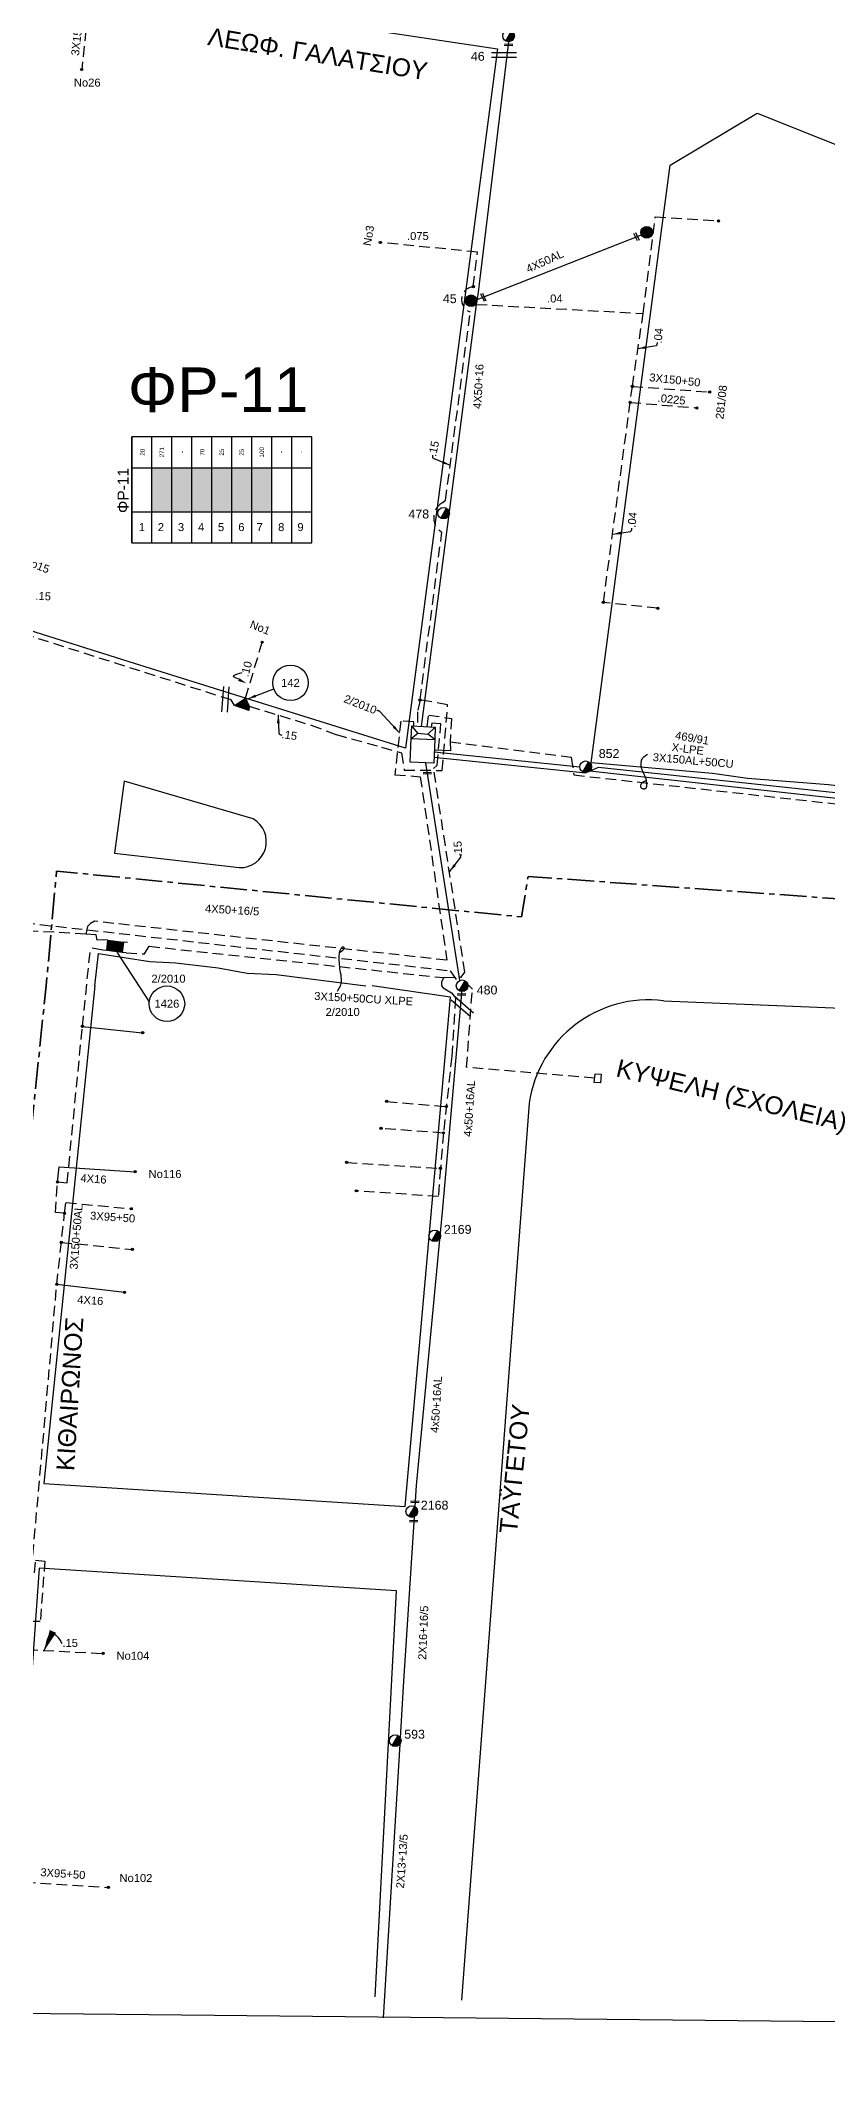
# Model space of a CAD drawing. Header units: millimetres. Extents: x 2893 to 4023, y 216 to 730.
# Drawn here: x 3299.8 to 3393.7, y 216 to 457.4 of the extents above; entities that cross this region are included whole.
import ezdxf
from ezdxf.enums import TextEntityAlignment as Align

# ---------------------------------------------------------------- set-up
doc = ezdxf.new("R2010")
doc.units = ezdxf.units.MM
doc.linetypes.add('CENTER', pattern=[50.8, 31.75, -6.35, 6.35, -6.35])
doc.linetypes.add('DASHED', pattern=[19.05, 12.7, -6.35])
for name, color, linetype in [('Link Box 4 Διευθύνσεων', 7, 'Continuous'), ('Άγνωστα', 7, 'Continuous'), ('Ασφαλειοκιβώτια Χ.Τ 9 αναχωρήσεων', 7, 'Continuous'), ('Γυμνά εναέρια ΧΤ   4x35CU', 7, 'Continuous'), ('Γυμνά εναέρια ΧΤ και ΦΟΠ (1Φ)   2x16+16AL', 7, 'Continuous'), ('Γυμνά εναέρια ΧΤ και ΦΟΠ (3Φ)   4x50+16AL', 7, 'Continuous'), ('Εναέρια παροχή ΧΤ 4x16', 7, 'Continuous'), ('Επιγραφές - Σχήματα', 7, 'Continuous'), ('Επιτοίχιο Κουτί', 7, 'Continuous'), ('Καλώδια ΧΤ   3x150+50AL', 7, 'DASHED'), ('Καλώδια ΧΤ   3x150+50AL XLPE', 7, 'DASHED'), ('Καλώδια ΧΤ   3x150+50CU', 7, 'DASHED'), ('Καλώδια ΧΤ   3x150AL+50CU', 7, 'DASHED'), ('Καλώδια ΧΤ   3x150AL+50XLPE', 7, 'DASHED'), ('Καλώδια ΧΤ   3x95+50 AL XLPE', 7, 'DASHED'), ('Μηχανική τομή', 7, 'Continuous'), ('Στύλος Ξύλινος', 7, 'Continuous'), ('Στύλος Ξύλινος @ 1', 7, 'Continuous'), ('Στύλος ΦΜ', 7, 'Continuous'), ('Στύλος ΦΜ @ 1', 7, 'Continuous'), ('Συνδέσεις', 7, 'Continuous'), ('Τομή', 7, 'Continuous'), ('Υπόβαθρο ΔΕΗ', 7, 'Continuous'), ('Υπόγεια Καλώδια Δικτύου ΧΤ   .04', 7, 'DASHED'), ('Υπόγεια Καλώδια Δικτύου ΧΤ   .15', 7, 'DASHED'), ('Υπόγεια καλώδια Παροχών ΧΤ   .0225', 7, 'DASHED'), ('Υπόγεια καλώδια Παροχών ΧΤ   .075', 7, 'DASHED'), ('Υπόγεια καλώδια Παροχών ΧΤ   .10', 7, 'DASHED'), ('Υπόγεια καλώδια Παροχών ΧΤ   .15', 7, 'DASHED'), ('Υπόγεια καλώδια Παροχών ΧΤ   4x50AL', 7, 'DASHED')]:
    doc.layers.add(name, color=color, linetype=linetype)
doc.styles.add('arial', font='ARIAL.TTF')
doc.styles.get("Standard").update_dxf_attribs({"font": 'ARIAL.TTF'})
doc.linetypes.add('SYN_LINE', pattern='A,0.5,-0.0001,["/\\/\\/\\/",Standard,S=0.1,R=0,X=0,Y=-0.05],-0.25', length=0.7501)
doc.dimstyles.new('ISO-25', dxfattribs={"dimtxt": 2.5, "dimasz": 2.5, "dimexe": 1.25, "dimexo": 0.625, "dimtad": 1, "dimtxsty": 'Standard', "dimcen": 2.5, "dimadec": 0, "dimazin": 0, "dimtfac": 1, "dimtmove": 0, "dimatfit": 3, "dimfxl": 1, "dimarcsym": 0})

# ---------------------------------------------------------------- blocks, each defined once
blk = doc.blocks.new('ΥΠΑΡΧΩΝ ΤΣΙΜΕΝΤΕΝΙΟΣ ΣΤΥΛΟΣ')
at = {"layer": 'Στύλος ΦΜ'}
blk.add_hatch(color=7, dxfattribs=at).paths.add_polyline_path([(-1.29, -2.28, 0.574793), (2.62, 0, 0.268822), (1.3, 2.27)])
blk.add_line((-1.29, -2.28), (1.3, 2.27), dxfattribs=at)
blk.add_circle((0, 0), 2.62, dxfattribs=at)
at = {"layer": 'Στύλος ΦΜ', "flags": 4}
for tag, p in [('ΑΡΙΘΜΟΣ', (-4.68, 8.05)), ('ΤΥΠΟΣ', (-4.91, 3.03))]:
    blk.add_attdef(tag, p, '', height=4, dxfattribs=at)
blk = doc.blocks.new('LINK BOX 4 ΑΝΑΧΩΡΗΣΕΩΝ')
at = {"layer": 'Link Box 4 Διευθύνσεων', "ltscale": 40}
blk.add_hatch(color=256, dxfattribs=at).paths.add_polyline_path([(-3.54, 0), (-3.54, -4.67), (3.54, -4.67), (3.54, 0)])
for p, q in [((-3.54, 0), (-5.33, 0)), ((5.33, 0), (3.54, 0)), ((-3.54, -4.67), (-5.33, -4.67)), ((5.33, -4.67), (3.54, -4.67))]:
    blk.add_line(p, q, dxfattribs=at)
blk.add_lwpolyline([(-3.54, -4.67), (-3.54, 0), (3.54, 0), (3.54, -4.67)], close=True, dxfattribs=at)
blk = doc.blocks.new('ΤΟΜΗ')
at = {"layer": 'Τομή', "ltscale": 40}
for p, q in [((-5.68, 0), (5.68, 0)), ((5.68, -2.33), (-5.68, -2.33))]:
    blk.add_line(p, q, dxfattribs=at)
blk = doc.blocks.new('ΜΗΧΑΝΙΚΗ ΤΟΜΗ')
at = {"layer": 'Μηχανική τομή', "ltscale": 40}
for p, q in [((-1.89, 0.78), (1.89, 0.78)), ((1.89, 0), (-1.89, 0))]:
    blk.add_line(p, q, dxfattribs=at)
blk = doc.blocks.new('ΥΠΑΡΧΩΝ ΞΥΛΙΝΟΣ ΣΤΥΛΟΣ')
at = {"layer": 'Στύλος Ξύλινος'}
h = blk.add_hatch(color=7, dxfattribs=at)
h.paths.add_polyline_path([(-2.62, 0, 0.270008), (-1.29, -2.28), (1.3, 2.27, 0.576266)])
h.paths.add_polyline_path([(-1.29, -2.28, 0.574793), (2.62, 0, 0.268822), (1.3, 2.27)])
at = {"layer": 'Στύλος Ξύλινος', "color": 7}
blk.add_line((-1.29, -2.28), (1.3, 2.27), dxfattribs=at)
blk.add_circle((0, 0), 2.62, dxfattribs=at)
at = {"layer": 'Στύλος Ξύλινος', "flags": 4}
for tag, p in [('ΑΡΙΘΜΟΣ', (-4.91, 8.6)), ('ΤΥΠΟΣ', (-4.85, 3.39))]:
    blk.add_attdef(tag, p, '', height=4, dxfattribs=at)
blk = doc.blocks.new('_ΣΥΝΔΕΣΗ')
at = {"layer": 'Συνδέσεις', "linetype": 'SYN_LINE', "ltscale": 40}
blk.add_hatch(color=256, dxfattribs=at).paths.add_polyline_path([(-116.75, 2339.64, 1), (-117.75, 2339.64, 1)])
at = {"layer": 'Συνδέσεις'}
blk.add_circle((-117.25, 2339.64), 0.5, dxfattribs=at)
blk = doc.blocks.new('ΑΣΦΑΛΕΙΟΚΙΒΩΤΙΟ ΥΠΟΣΤΑΘΜΟΥ 9 ΑΝΑΧΩΡΗΣΕΩΝ')
at = {"layer": 'Ασφαλειοκιβώτια Χ.Τ 9 αναχωρήσεων', "ltscale": 40}
for p, q in [((-23.8, 40.36), (24.02, 40.36)), ((-9.72, 40.36), (-9.72, -40.64)), ((9.94, 40.36), (9.94, -40.64)), ((-23.8, 31.36), (24.02, 31.36)), ((-23.8, 22.36), (24.02, 22.36)), ((-23.8, 13.36), (24.02, 13.36)), ((-23.8, 4.36), (24.02, 4.36)), ((-23.8, -4.64), (24.02, -4.64)), ((-23.8, -13.64), (24.02, -13.64)), ((-23.8, -22.64), (24.02, -22.64)), ((-23.8, -31.64), (24.02, -31.64))]:
    blk.add_line(p, q, dxfattribs=at)
at = {"layer": 'Ασφαλειοκιβώτια Χ.Τ 9 αναχωρήσεων'}
blk.add_lwpolyline([(-23.8, -40.64), (24.02, -40.64), (24.02, 40.36), (-23.8, 40.36)], close=True, dxfattribs=at)
for s, p in [('1', (-18.45, 37.24)), ('2', (-18.45, 28.67)), ('3', (-18.45, 19.6)), ('4', (-18.45, 10.58)), ('5', (-18.45, 1.57)), ('6', (-18.45, -7.57)), ('7', (-18.45, -15.81)), ('8', (-18.45, -25.5)), ('9', (-18.45, -34.19))]:
    blk.add_text(s, height=3.6, rotation=270, dxfattribs=at).set_placement(p)
at = {"layer": 'Ασφαλειοκιβώτια Χ.Τ 9 αναχωρήσεων', "ltscale": 40}
for tag, height, p in [('ΟΝΟΜΑ', 5, (-0.16, 44.31)), ('ΚΕΙΜΕΝΟ 1', 2, (17.06, 35.59)), ('ΚΕΙΜΕΝΟ 2', 2, (17.06, 26.88)), ('ΚΕΙΜΕΝΟ 3', 2, (17.06, 17.69)), ('ΚΕΙΜΕΝΟ 4', 2, (17.06, 8.71)), ('ΚΕΙΜΕΝΟ 5', 2, (17.06, -0.13)), ('ΚΕΙΜΕΝΟ 6', 2, (17.06, -9.05)), ('ΚΕΙΜΕΝΟ 7', 2, (17.06, -18.13)), ('ΚΕΙΜΕΝΟ 8', 2, (17.06, -26.85)), ('ΚΕΙΜΕΝΟ 9', 2, (17.06, -35.99)), ('ΣΧ', 2, (-0.1, -42.64))]:
    blk.add_attdef(tag, text='', height=height, dxfattribs=at).set_placement(p, align=Align.MIDDLE_CENTER)
blk = doc.blocks.new('ΕΠΙΤΟΙΧΙΟ ΚΟΥΤΙ')
at = {"layer": 'Επιτοίχιο Κουτί', "ltscale": 40}
blk.add_lwpolyline([(-2.06, 1.35), (1.86, 1.35), (1.86, -1.39), (-2.06, -1.39)], close=True, dxfattribs=at)

msp = doc.modelspace()

# ---------------------------------------------------------------- hatches: boundary and pattern name
at = {"layer": 'Άγνωστα'}
for color, points in [(85, [(3315.45, 406.47), (3313.07, 406.47), (3313.07, 401.26), (3315.45, 401.26)]), (5, [(3317.84, 406.47), (3315.45, 406.47), (3315.45, 401.26), (3317.84, 401.26)]), (6, [(3320.22, 406.47), (3317.84, 406.47), (3317.84, 401.26), (3320.22, 401.26)]), (173, [(3322.61, 406.47), (3320.22, 406.47), (3320.22, 401.26), (3322.61, 401.26)]), (30, [(3324.99, 406.47), (3322.61, 406.47), (3322.61, 401.26), (3324.99, 401.26)]), (2, [(3327.38, 406.47), (3324.99, 406.47), (3324.99, 401.26), (3327.38, 401.26)]), (256, [(3324.25, 379.03), (3322.95, 378.17), (3324.66, 377.56), (3324.7, 378.07)])]:
    msp.add_hatch(color=color, dxfattribs=at).paths.add_polyline_path(points)

# ---------------------------------------------------------------- linework, layer by layer
at = {"layer": 'Άγνωστα', "color": 30, "linetype": 'DASHED', "ltscale": 0.1}
msp.add_lwpolyline([(3318.48, 462.19), (3305.83, 464.35), (3304.7, 453.98)], dxfattribs=at)
at = {"layer": 'Άγνωστα', "color": 173, "ltscale": 0.1}
msp.add_lwpolyline([(3345.26, 375.67), (3351.8, 425.98), (3352.02, 427.12), (3355.69, 457.29)], dxfattribs=at)
at = {"layer": 'Άγνωστα', "color": 173, "linetype": 'DASHED', "ltscale": 0.1}
msp.add_lwpolyline([(3370.41, 416.21), (3379.65, 415.53)], dxfattribs=at)
at = {"layer": 'Άγνωστα'}
for points in [[(3322.95, 378.17), (3324.25, 379.03), (3324.7, 378.07), (3324.66, 377.56), (3322.95, 378.17)], [(3348.67, 373.82), (3348.72, 372.77), (3346.78, 372.85)], [(3345.72, 371.31), (3349.79, 345.37)]]:
    msp.add_lwpolyline(points, dxfattribs=at)
at = {"layer": 'Άγνωστα', "color": 17, "linetype": 'DASHED', "ltscale": 0.1}
msp.add_lwpolyline([(3249.33, 357.25), (3267.24, 354.87), (3274.62, 354.19), (3287.29, 352.36), (3287.29, 352.36), (3295.74, 351.55), (3297.83, 352.26), (3297.83, 352.26), (3297.83, 352.26), (3297.83, 352.26), (3297.83, 352.26), (3348.69, 346.54), (3348.69, 346.54), (3348.69, 346.54), (3348.69, 346.54), (3348.69, 346.54), (3349.59, 345.22)], dxfattribs=at)
at = {"layer": 'Άγνωστα', "color": 2, "linetype": 'DASHED', "ltscale": 0.1}
for points in [[(3307.35, 350.21), (3306.55, 350.17), (3306.43, 350.8), (3305.2, 350.9), (3297.43, 351.34), (3297.43, 351.34)], [(3347.91, 345.71), (3347.63, 345.21), (3347.63, 344.74), (3347.85, 344.48), (3348.81, 343.92), (3349.3, 343.29), (3348.86, 336.36), (3347.88, 327.2), (3347.51, 322.95), (3347.26, 319.62)], [(3341.1, 330.94), (3348.22, 330.33)], [(3347.87, 327.19), (3340.41, 327.72)], [(3336.31, 323.67), (3347.51, 322.95)], [(3347.26, 319.62), (3337.47, 320.29)], [(3302.27, 314.15), (3310.75, 313.31)]]:
    msp.add_lwpolyline(points, dxfattribs=at)
at = {"layer": 'Άγνωστα', "color": 27, "linetype": 'DASHED', "ltscale": 0.1}
msp.add_lwpolyline([(3365.91, 333.74), (3350.63, 335.02), (3351.32, 344.33), (3350.78, 344.88)], dxfattribs=at)
at = {"layer": 'Άγνωστα', "color": 2, "ltscale": 0.1}
msp.add_lwpolyline([(3304.79, 339.88), (3311.97, 339.13)], dxfattribs=at)
at = {"layer": 'Άγνωστα', "ltscale": 0.1}
msp.add_lwpolyline([(3342.67, 254.33), (3342.67, 254.33), (3340.69, 221.69)], dxfattribs=at)
at = {"layer": 'Γυμνά εναέρια ΧΤ   4x35CU', "color": 173, "ltscale": 0.1}
msp.add_lwpolyline([(3351.91, 426.55), (3371.5, 434.27)], dxfattribs=at)
at = {"layer": 'Γυμνά εναέρια ΧΤ και ΦΟΠ (1Φ)   2x16+16AL'}
msp.add_lwpolyline([(3344.36, 281.42), (3343.12, 261.84), (3342.71, 255.09)], dxfattribs=at)
at = {"layer": 'Γυμνά εναέρια ΧΤ και ΦΟΠ (3Φ)   4x50+16AL', "color": 85, "linetype": 'SYN_LINE', "ltscale": 10}
for points in [[(3346.74, 371.99), (3346.74, 371.99), (3346.74, 371.99), (3346.74, 371.99), (3346.74, 371.99), (3346.74, 371.99), (3364.85, 370.12), (3364.93, 370.16)], [(3365.3, 370.33), (3366.37, 370.82), (3366.37, 370.82), (3401.73, 367.03)]]:
    msp.add_lwpolyline(points, dxfattribs=at)
at = {"layer": 'Γυμνά εναέρια ΧΤ και ΦΟΠ (3Φ)   4x50+16AL', "color": 5, "linetype": 'SYN_LINE', "ltscale": 10}
for points in [[(3346.77, 372.62), (3346.77, 372.62), (3346.77, 372.62), (3346.77, 372.62), (3364.15, 370.85), (3364.15, 370.85)], [(3365.32, 370.35), (3365.32, 370.35), (3365.32, 370.35), (3365.32, 370.35), (3402.29, 366.29)]]:
    msp.add_lwpolyline(points, dxfattribs=at)
at = {"layer": 'Γυμνά εναέρια ΧΤ και ΦΟΠ (3Φ)   4x50+16AL', "ltscale": 0.1}
for points in [[(3350.11, 344.74), (3347.74, 318.22), (3347.46, 315.24)], [(3347.39, 314.51), (3344.6, 285.16), (3344.44, 282.65)]]:
    msp.add_lwpolyline(points, dxfattribs=at)
at = {"layer": 'Εναέρια παροχή ΧΤ 4x16', "color": 2, "ltscale": 0.1}
for points in [[(3301.81, 321.36), (3302.01, 323.14), (3311.08, 322.58)], [(3301.73, 309.15), (3309.81, 308.2)]]:
    msp.add_lwpolyline(points, dxfattribs=at)
at = {"layer": 'Επιγραφές - Σχήματα'}
for points in [[(2902.66, 226.25), (3910.16, 216.01), (3910.16, 721.1), (2902.66, 721.1)], [(3344.03, 374.23), (3346.83, 374.11), (3346.71, 371.27), (3343.9, 371.39)]]:
    msp.add_lwpolyline(points, close=True, dxfattribs=at)
for points in [[(3373.26, 421.06), (3373.3, 421.08), (3373.33, 421.12), (3373.35, 421.16), (3373.37, 421.21), (3373.39, 421.26), (3373.4, 421.32), (3373.41, 421.38), (3373.42, 421.44)], [(3346.67, 407.61), (3346.64, 407.64), (3346.62, 407.68), (3346.6, 407.72), (3346.59, 407.78), (3346.59, 407.83), (3346.59, 407.89), (3346.6, 407.95), (3346.61, 408.01)], [(3370.21, 398.91), (3370.24, 398.94), (3370.27, 398.97), (3370.3, 399.01), (3370.32, 399.06), (3370.34, 399.12), (3370.35, 399.17), (3370.36, 399.24), (3370.36, 399.3)], [(3323.45, 381.28), (3323.24, 381.37), (3323.04, 381.46), (3322.89, 381.54), (3322.81, 381.63), (3322.84, 381.72), (3323, 381.83), (3323.31, 381.95), (3323.83, 382.09)], [(3340.26, 377.43), (3340.22, 377.47), (3340.17, 377.49), (3340.13, 377.52), (3340.08, 377.54), (3340.04, 377.55), (3339.99, 377.57), (3339.95, 377.58), (3339.91, 377.59)], [(3328.21, 374.84), (3328.23, 374.8), (3328.26, 374.77), (3328.3, 374.74), (3328.34, 374.71), (3328.4, 374.69), (3328.45, 374.67), (3328.51, 374.65), (3328.57, 374.64)], [(3344.03, 374.23), (3344.1, 375.73), (3346.9, 375.58), (3346.84, 374.11)], [(3344.03, 374.23), (3344.81, 374.86), (3344.1, 375.73)], [(3344.81, 374.86), (3346, 374.74)], [(3346.83, 374.11), (3346, 374.74), (3346.9, 375.58)], [(3372.01, 369.15), (3371.9, 369.13), (3371.81, 369.1), (3371.73, 369.07), (3371.66, 369.03), (3371.61, 368.99), (3371.56, 368.94), (3371.52, 368.89), (3371.49, 368.84), (3371.46, 368.8), (3371.43, 368.75), (3371.41, 368.7), (3371.4, 368.65), (3371.38, 368.61), (3371.38, 368.57), (3371.38, 368.52), (3371.38, 368.48), (3371.39, 368.45), (3371.41, 368.41), (3371.43, 368.38), (3371.46, 368.35), (3371.49, 368.32), (3371.52, 368.3), (3371.57, 368.28), (3371.61, 368.26), (3371.66, 368.25), (3371.71, 368.24), (3371.77, 368.23), (3371.82, 368.24), (3371.87, 368.24), (3371.92, 368.25), (3371.97, 368.27), (3372.01, 368.29), (3372.04, 368.31), (3372.06, 368.34), (3372.09, 368.38), (3372.1, 368.42), (3372.11, 368.47), (3372.12, 368.52), (3372.13, 368.57), (3372.13, 368.63), (3372.13, 368.7), (3372.13, 368.77), (3372.13, 368.84), (3372.13, 368.91), (3372.12, 368.99), (3372.11, 369.07), (3372.1, 369.16), (3372.08, 369.24), (3372.06, 369.33), (3372.04, 369.42), (3372.01, 369.51), (3371.98, 369.6), (3371.94, 369.69), (3371.91, 369.78), (3371.87, 369.87), (3371.83, 369.95), (3371.79, 370.04), (3371.75, 370.13), (3371.71, 370.21), (3371.67, 370.29), (3371.64, 370.37), (3371.6, 370.45), (3371.57, 370.53), (3371.54, 370.61), (3371.52, 370.68), (3371.5, 370.76), (3371.49, 370.84), (3371.48, 370.91), (3371.47, 371), (3371.47, 371.08), (3371.47, 371.18), (3371.47, 371.28), (3371.47, 371.39), (3371.49, 371.5), (3371.52, 371.63), (3371.58, 371.76), (3371.67, 371.9), (3371.8, 372.05), (3371.98, 372.2), (3372.21, 372.35)], [(3349.94, 360.08), (3349.94, 360.12), (3349.94, 360.17), (3349.93, 360.22), (3349.91, 360.27), (3349.89, 360.32), (3349.85, 360.37), (3349.82, 360.42), (3349.78, 360.47)], [(3308.89, 348.74), (3312.75, 342.82)], [(3335.47, 348.7), (3335.71, 348.86), (3335.87, 348.99), (3335.98, 349.1), (3336.03, 349.19), (3336.04, 349.25), (3336.02, 349.3), (3335.98, 349.33), (3335.93, 349.35), (3335.88, 349.35), (3335.83, 349.35), (3335.78, 349.33), (3335.74, 349.3), (3335.69, 349.26), (3335.65, 349.21), (3335.61, 349.15), (3335.57, 349.08), (3335.54, 349), (3335.5, 348.9), (3335.47, 348.8), (3335.44, 348.68), (3335.42, 348.55), (3335.4, 348.41), (3335.39, 348.25), (3335.39, 348.08), (3335.39, 347.9), (3335.39, 347.71), (3335.41, 347.5), (3335.43, 347.28), (3335.45, 347.06), (3335.48, 346.82), (3335.52, 346.58), (3335.56, 346.33), (3335.61, 346.08), (3335.64, 345.82), (3335.67, 345.55), (3335.66, 345.28), (3335.62, 345), (3335.53, 344.7), (3335.38, 344.4), (3335.17, 344.08)]]:
    msp.add_lwpolyline(points, dxfattribs=at)
for centre in [(3329.61, 380.86), (3314.87, 342.6)]:
    msp.add_circle(centre, 2.12, dxfattribs=at)
msp.add_solid([(3323.52, 381.42), (3324.38, 380.77), (3323.36, 381.1)], dxfattribs=at)
at = {"layer": 'Καλώδια ΧΤ   3x150+50AL', "color": 2, "ltscale": 0.1}
msp.add_lwpolyline([(3297.84, 274.89), (3297.98, 276.09), (3298.88, 276.87), (3301.73, 309.15), (3302.65, 317.62)], dxfattribs=at)
at = {"layer": 'Καλώδια ΧΤ   3x150+50AL XLPE', "linetype": 'DASHED', "ltscale": 0.1}
msp.add_lwpolyline([(3344.34, 375.7), (3344.32, 376.2), (3342.78, 376.31), (3342.08, 369.91), (3345.11, 369.67), (3348.28, 347.79), (3306.24, 352.43), (3305.76, 352.17), (3305.38, 351.79), (3305.2, 350.9)], dxfattribs=at)
at = {"layer": 'Καλώδια ΧΤ   3x150AL+50CU', "color": 6, "ltscale": 0.1}
msp.add_lwpolyline([(3345.92, 375.64), (3346.11, 377.02), (3348.81, 376.61), (3348.67, 373.82), (3363.1, 371.99), (3363.43, 369.88), (3401.5, 365.68), (3403.22, 365.68), (3405.01, 366.47), (3429.6, 364.21), (3430.88, 363.49), (3431.36, 362.12), (3431.31, 359.92), (3431.31, 358.58), (3433.02, 357.78), (3456.53, 343.29)], dxfattribs=at)
at = {"layer": 'Καλώδια ΧΤ   3x150AL+50XLPE', "color": 2, "linetype": 'DASHED', "ltscale": 0.1}
msp.add_lwpolyline([(3302.65, 317.62), (3301.56, 317.73), (3301.81, 321.36)], dxfattribs=at)
at = {"layer": 'Καλώδια ΧΤ   3x95+50 AL XLPE', "color": 2, "linetype": 'DASHED', "ltscale": 0.1}
msp.add_lwpolyline([(3302.65, 317.62), (3302.83, 318.9), (3310.61, 318.15)], dxfattribs=at)
at = {"layer": 'Καλώδια ΧΤ   3x95+50 AL XLPE', "color": 151, "linetype": 'DASHED', "ltscale": 0.1}
msp.add_lwpolyline([(3296, 237.99), (3307.88, 237.24)], dxfattribs=at)
at = {"layer": 'Υπόβαθρο ΔΕΗ'}
for points in [[(3319.75, 461.72), (3331.2, 459.92), (3354.3, 456.45), (3343.33, 373.06), (3311.02, 383.17), (3285.98, 391.05), (3270.15, 396.03)], [(3374.91, 442.58), (3385.31, 448.78), (3430.37, 430.8), (3424.78, 365.58), (3405.16, 367.34), (3393.83, 368.7), (3384.15, 369.46), (3379.98, 370.06), (3365.48, 371.32), (3374.91, 442.58)], [(3306.26, 344.74), (3306.7, 348.61), (3312.83, 347.64), (3315.95, 347.46), (3320.99, 346.88), (3324.44, 346.23), (3327.89, 346.08), (3338.6, 344.74)]]:
    msp.add_lwpolyline(points, dxfattribs=at)
msp.add_lwpolyline([(3325.16, 364.63), (3309.75, 369.13), (3308.63, 360.57), (3323.5, 358.84, 0.789259)], format="xyb", close=True, dxfattribs=at)
at = {"layer": 'Υπόβαθρο ΔΕΗ', "linetype": 'CENTER', "lineweight": 35, "ltscale": 0.1, "flags": 128}
msp.add_lwpolyline([(2893.85, 297.77), (2953.47, 300.74), (2996.96, 302.61), (3115.87, 293.82), (3226.51, 286.22), (3293.94, 281.56), (3300.46, 344.74), (3301.71, 358.42), (3357.18, 352.96), (3357.96, 357.78), (3417.27, 353.49), (3424.72, 352.5), (3434.54, 348.33), (3439.86, 344.74), (3475.03, 322.6), (3493.29, 309.51, -0.041124), (3501.86, 302.22), (3539.98, 263.99), (3578.76, 222.97)], format="xyb", dxfattribs=at)
at = {"layer": 'Υπόβαθρο ΔΕΗ', "ltscale": 0.1}
for points in [[(3306.28, 344.74), (3300.17, 285.39), (3343.32, 282.66), (3348.73, 343.4), (3339.36, 344.74)], [(3339.71, 224.22), (3342.28, 272.6), (3299.63, 275.29), (3296.01, 224.05)]]:
    msp.add_lwpolyline(points, dxfattribs=at)
for points in [[(3374.14, 342.96, 0.406952), (3358.08, 330.74), (3350.01, 223.8)], [(3374.14, 342.96), (3430.08, 340.65, -0.127598), (3439.83, 337.67), (3484.87, 309.68, -0.080127), (3498.11, 298.17), (3568.3, 223.38)]]:
    msp.add_lwpolyline(points, format="xyb", dxfattribs=at)
at = {"layer": 'Υπόγεια Καλώδια Δικτύου ΧΤ   .04', "color": 173, "ltscale": 0.1}
msp.add_lwpolyline([(3373.45, 389.75), (3366.95, 390.45), (3370.41, 416.21), (3371.7, 424.9), (3373.15, 436.43), (3380.69, 435.93)], dxfattribs=at)
at = {"layer": 'Υπόγεια Καλώδια Δικτύου ΧΤ   .04', "color": 173, "linetype": 'DASHED', "ltscale": 0.1}
msp.add_lwpolyline([(3351.8, 425.98), (3371.7, 424.9)], dxfattribs=at)
at = {"layer": 'Υπόγεια Καλώδια Δικτύου ΧΤ   .15', "color": 30, "ltscale": 0.1}
msp.add_lwpolyline([(3345.08, 378.83), (3347.68, 398.81, -0.576754), (3347.79, 402.36), (3348.12, 402.63), (3351.07, 425.08, -0.795643), (3351.43, 428.1)], format="xyb", dxfattribs=at)
at = {"layer": 'Υπόγεια Καλώδια Δικτύου ΧΤ   .15', "color": 5, "ltscale": 0.1}
msp.add_lwpolyline([(3322.95, 378.17), (3322.54, 378.82), (3298.9, 386.33), (3295.86, 387.36), (3297.92, 393.75)], dxfattribs=at)
at = {"layer": 'Υπόγεια Καλώδια Δικτύου ΧΤ   .15', "color": 30, "ltscale": 0.1}
msp.add_lwpolyline([(3324.7, 378.07), (3332.07, 375.82), (3335.08, 374.7), (3340.49, 373.19), (3342.88, 372.5), (3343.19, 370.45), (3347.71, 370.42), (3348.37, 378.25), (3345.08, 378.83), (3344.78, 377.4), (3344.78, 375.7)], dxfattribs=at)
at = {"layer": 'Υπόγεια Καλώδια Δικτύου ΧΤ   .15', "color": 2, "ltscale": 0.1}
for points in [[(3310.02, 348.68), (3312.19, 348.54), (3312.75, 349.45), (3347.91, 345.71), (3349.98, 345.78), (3350.42, 346.37), (3346.69, 370.63), (3347.13, 371.06), (3347.56, 375.96), (3346.49, 376.05), (3346.49, 376.05), (3346.4, 375.61)], [(3301.81, 321.36), (3302.96, 321.26), (3304.79, 339.88), (3305.75, 349.25)], [(3307.21, 348.98), (3305.75, 349.25), (3305.75, 349.25)]]:
    msp.add_lwpolyline(points, dxfattribs=at)
at = {"layer": 'Υπόγεια Καλώδια Δικτύου ΧΤ   .15', "color": 151, "ltscale": 0.1}
msp.add_lwpolyline([(3299.07, 274.77), (3299.2, 276.27), (3300.3, 276.16), (3299.75, 268.93), (3298.41, 268.96), (3298.21, 265.59)], dxfattribs=at)
at = {"layer": 'Υπόγεια καλώδια Παροχών ΧΤ   .0225', "color": 173, "linetype": 'DASHED', "ltscale": 0.1}
msp.add_lwpolyline([(3370.15, 414.29), (3378.11, 413.64)], dxfattribs=at)
at = {"layer": 'Υπόγεια καλώδια Παροχών ΧΤ   .075', "color": 30, "ltscale": 0.1}
msp.add_lwpolyline([(3351.43, 428.1), (3351.93, 432.21), (3340.34, 433.36)], dxfattribs=at)
at = {"layer": 'Υπόγεια καλώδια Παροχών ΧΤ   .10', "color": 30, "ltscale": 0.1}
msp.add_lwpolyline([(3324.25, 379.03), (3326.24, 385.7)], dxfattribs=at)
at = {"layer": 'Υπόγεια καλώδια Παροχών ΧΤ   .15', "color": 151, "ltscale": 0.1}
msp.add_lwpolyline([(3298.21, 265.59), (3307.26, 265.14)], dxfattribs=at)

# ---------------------------------------------------------------- block references
at = {"layer": 'Link Box 4 Διευθύνσεων', "xscale": 0.2649871955223994, "yscale": 0.2649871955223994, "zscale": 0.2649871955223994, "rotation": 353.8031110027652}
msp.add_blockref('LINK BOX 4 ΑΝΑΧΩΡΗΣΕΩΝ', (3308.75, 350.06), dxfattribs=at)
at = {"layer": 'Ασφαλειοκιβώτια Χ.Τ 9 αναχωρήσεων', "xscale": 0.2649871955223772, "yscale": 0.2649871955223772, "zscale": 0.2649871955223772, "rotation": 90}
msp.add_blockref('ΑΣΦΑΛΕΙΟΚΙΒΩΤΙΟ ΥΠΟΣΤΑΘΜΟΥ 9 ΑΝΑΧΩΡΗΣΕΩΝ', (3321.38, 403.84), dxfattribs=at).add_auto_attribs({'ΟΝΟΜΑ': 'ΦP-11', 'ΚΕΙΜΕΝΟ 2': '271', 'ΚΕΙΜΕΝΟ 1': '20', 'ΚΕΙΜΕΝΟ 3': '-', 'ΚΕΙΜΕΝΟ 4': '70', 'ΚΕΙΜΕΝΟ 5': '25', 'ΚΕΙΜΕΝΟ 6': '25', 'ΚΕΙΜΕΝΟ 7': '100', 'ΚΕΙΜΕΝΟ 8': '-', 'ΚΕΙΜΕΝΟ 9': '-'})
at = {"layer": 'Επιτοίχιο Κουτί', "xscale": 0.2649871955223698, "yscale": 0.2649871955223698, "zscale": 0.2649871955223698, "rotation": 85.27108719346586}
msp.add_blockref('ΕΠΙΤΟΙΧΙΟ ΚΟΥΤΙ', (3366.27, 333.74), dxfattribs=at)
at = {"layer": 'Μηχανική τομή'}
for p, xscale, yscale, zscale, rotation in [((3355.63, 456.83), 0.2649871955222315, 0.2649871955222315, 0.2649871955222315, 358.3379839825249), ((3371, 434.08), 0.2649871955222312, 0.2649871955222312, 0.2649871955222312, 114.3229361719165), ((3352.73, 426.87), 0.2649871955222727, 0.2649871955222727, 0.2649871955222727, 115.4106812000083), ((3345.95, 369.98), 0.2649871955223401, 0.2649871955223401, 0.2649871955223401, 1.62002513434565), ((3350.03, 343.6), 0.2649871955223401, 0.2649871955223401, 0.2649871955223401, 1.62002513434565), ((3344.46, 283.12), 0.2649871955223401, 0.2649871955223401, 0.2649871955223401, 1.62002513434565), ((3344.33, 280.81), 0.2649871955223401, 0.2649871955223401, 0.2649871955223401, 1.62002513434565)]:
    msp.add_blockref('ΜΗΧΑΝΙΚΗ ΤΟΜΗ', p, dxfattribs=dict(at, xscale=xscale, yscale=yscale, zscale=zscale, rotation=rotation))
at = {"layer": 'Στύλος Ξύλινος @ 1', "ltscale": 40, "xscale": 0.2649871955223772, "yscale": 0.2649871955223772, "zscale": 0.2649871955223772}
msp.add_blockref('ΥΠΑΡΧΩΝ ΞΥΛΙΝΟΣ ΣΤΥΛΟΣ', (3372.12, 434.57), dxfattribs=at)
at = {"layer": 'Στύλος Ξύλινος @ 1', "ltscale": 40}
ref = msp.add_blockref('ΥΠΑΡΧΩΝ ΞΥΛΙΝΟΣ ΣΤΥΛΟΣ', (3351.17, 426.41), dxfattribs=dict(at, xscale=0.2649871955223772, yscale=0.2649871955223772, zscale=0.2649871955223772))
ref.add_attrib('ΤΥΠΟΣ', '45', (3347.8, 426.13), dxfattribs={"layer": 'Στύλος Ξύλινος', "height": 1.06, "flags": 4})
at = {"layer": 'Στύλος ΦΜ @ 1', "ltscale": 40}
ref = msp.add_blockref('ΥΠΑΡΧΩΝ ΤΣΙΜΕΝΤΕΝΙΟΣ ΣΤΥΛΟΣ', (3355.64, 457.99), dxfattribs=dict(at, xscale=0.2649871955223772, yscale=0.2649871955223772, zscale=0.2649871955223772))
ref.add_attrib('ΤΥΠΟΣ', '46', (3351.14, 455.03), dxfattribs={"layer": 'Στύλος ΦΜ', "height": 1.06, "flags": 4})
ref = msp.add_blockref('ΥΠΑΡΧΩΝ ΤΣΙΜΕΝΤΕΝΙΟΣ ΣΤΥΛΟΣ', (3347.88, 401.09), dxfattribs=dict(at, xscale=0.2649871955223772, yscale=0.2649871955223772, zscale=0.2649871955223772))
ref.add_attrib('ΤΥΠΟΣ', '478', (3343.69, 400.46), dxfattribs={"layer": 'Στύλος ΦΜ', "height": 1.06, "flags": 4})
ref = msp.add_blockref('ΥΠΑΡΧΩΝ ΤΣΙΜΕΝΤΕΝΙΟΣ ΣΤΥΛΟΣ', (3364.84, 370.85), dxfattribs=dict(at, xscale=0.2649871955223772, yscale=0.2649871955223772, zscale=0.2649871955223772))
ref.add_attrib('ΤΥΠΟΣ', '852', (3366.4, 371.9), dxfattribs={"layer": 'Στύλος ΦΜ', "height": 1.06, "flags": 4})
ref = msp.add_blockref('ΥΠΑΡΧΩΝ ΤΣΙΜΕΝΤΕΝΙΟΣ ΣΤΥΛΟΣ', (3350.1, 344.74), dxfattribs=dict(at, xscale=0.2649871955223772, yscale=0.2649871955223772, zscale=0.2649871955223772))
ref.add_attrib('ΤΥΠΟΣ', '480', (3351.84, 343.71), dxfattribs={"layer": 'Στύλος ΦΜ', "height": 1.06, "flags": 4})
ref = msp.add_blockref('ΥΠΑΡΧΩΝ ΤΣΙΜΕΝΤΕΝΙΟΣ ΣΤΥΛΟΣ', (3346.83, 314.93), dxfattribs=dict(at, xscale=0.2649871955223772, yscale=0.2649871955223772, zscale=0.2649871955223772))
ref.add_attrib('ΤΥΠΟΣ', '2169', (3347.92, 315.17), dxfattribs={"layer": 'Στύλος ΦΜ', "height": 1.06, "flags": 4})
ref = msp.add_blockref('ΥΠΑΡΧΩΝ ΤΣΙΜΕΝΤΕΝΙΟΣ ΣΤΥΛΟΣ', (3344.09, 282.06), dxfattribs=dict(at, xscale=0.2649871955223772, yscale=0.2649871955223772, zscale=0.2649871955223772))
ref.add_attrib('ΤΥΠΟΣ', '2168', (3345.17, 282.29), dxfattribs={"layer": 'Στύλος ΦΜ', "height": 1.06, "flags": 4})
ref = msp.add_blockref('ΥΠΑΡΧΩΝ ΤΣΙΜΕΝΤΕΝΙΟΣ ΣΤΥΛΟΣ', (3342.11, 254.74), dxfattribs=dict(at, xscale=0.2649871955223772, yscale=0.2649871955223772, zscale=0.2649871955223772))
ref.add_attrib('ΤΥΠΟΣ', '593', (3343.19, 254.98), dxfattribs={"layer": 'Στύλος ΦΜ', "height": 1.06, "flags": 4})
at = {"layer": 'Συνδέσεις', "xscale": 0.2649871955223772, "yscale": 0.2649871955223772, "zscale": 0.2649871955223772}
for p in [(3335.77, -165.99), (3411.76, -184.04), (3371.41, -186.61), (3382.5, -191.87), (3401.48, -203.77), (3410.72, -204.44), (3401.22, -205.68), (3409.18, -206.34), (3398.02, -229.52), (3404.52, -230.22), (3357.31, -234.27), (3376.15, -241.15), (3335.86, -280.08), (3343.04, -280.83), (3372.17, -289.02), (3379.29, -289.63), (3371.48, -292.24), (3378.95, -292.77), (3367.38, -296.29), (3332.88, -298.62), (3342.15, -297.39), (3378.58, -297.01), (3368.54, -299.68), (3333.72, -302.35), (3341.68, -301.82), (3333.34, -305.83), (3341.82, -306.66), (3332.8, -310.83), (3340.88, -311.78), (3338.33, -354.83), (3338.96, -382.72)]:
    msp.add_blockref('_ΣΥΝΔΕΣΗ', p, dxfattribs=at)
at = {"layer": 'Τομή', "xscale": 0.2649871955223772, "yscale": 0.2649871955223772, "zscale": 0.2649871955223772}
msp.add_blockref('ΤΟΜΗ', (3355.1, 456.03), dxfattribs=at)
at = {"layer": 'Τομή'}
for p, xscale, yscale, zscale, rotation in [((3322.16, 378.87), 0.2649871955224529, 0.2649871955224529, 0.2649871955224529, 265.7733088275601), ((3350.32, 342.51), 0.2649871955224949, 0.2649871955224949, 0.2649871955224949, 319.3480050628059)]:
    msp.add_blockref('ΤΟΜΗ', p, dxfattribs=dict(at, xscale=xscale, yscale=yscale, zscale=zscale, rotation=rotation))

# ---------------------------------------------------------------- texts
at = {"layer": 'Άγνωστα', "char_height": 0.954, "width": 89.2327, "attachment_point": 1, "style": 'arial'}
for s, insert, rotation in [('3X150+70', (3303.42, 455.7), 83.4465), ('4X50+16', (3351.42, 413.54), 86.8749), ('3X150+50', (3372.5, 417.78), 353.8431), ('281/08', (3380.33, 412.35), 83.8431), ('4X50+16/5', (3319.45, 354.44), 356.7267), ('2X13+13/5', (3342.21, 237.16), 85.8608)]:
    msp.add_mtext(s, dxfattribs=dict(at, insert=insert, rotation=rotation))
at = {"layer": 'Γυμνά εναέρια ΧΤ και ΦΟΠ (1Φ)   2x16+16AL', "insert": (3344.85, 264.39), "char_height": 0.954, "width": 89.2327, "attachment_point": 1, "rotation": 87.6604, "style": 'arial'}
msp.add_mtext('2X16+16/5', dxfattribs=at)
at = {"layer": 'Γυμνά εναέρια ΧΤ και ΦΟΠ (3Φ)   4x50+16AL', "char_height": 0.954, "width": 89.2327, "attachment_point": 1, "rotation": 86.3282, "style": 'arial'}
for insert in [(3350.27, 326.77), (3346.32, 291.47)]:
    msp.add_mtext('4x50+16AL', dxfattribs=dict(at, insert=insert))
at = {"layer": 'Εναέρια παροχή ΧΤ 4x16', "char_height": 0.954, "width": 89.2327, "attachment_point": 1, "rotation": 356.0397, "style": 'arial'}
for insert in [(3304.59, 322.31), (3304.21, 307.83)]:
    msp.add_mtext('4X16', dxfattribs=dict(at, insert=insert))
at = {"layer": 'Επιγραφές - Σχήματα'}
for s, p in [('2/2010', (3313.02, 345.11)), ('2/2010', (3333.8, 341.14)), ('No116', (3312.68, 321.82)), ('No104', (3308.85, 264.39)), ('No102', (3309.21, 237.89))]:
    msp.add_text(s, height=0.954, dxfattribs=at).set_placement(p)
at = {"layer": 'Επιγραφές - Σχήματα', "attachment_point": 1, "style": 'arial'}
for s, insert, char_height, width, rotation in [('ΛΕΩΦ. ΓΑΛΑΤΣΙΟΥ', (3319.97, 459.01), 2.1199, 45.1012, 350.8391), ('No3', (3338.27, 433.05), 0.954, 89.2327, 80.7188), ('No15', (3298.01, 395.94), 0.954, 89.2327, 338.5509), ('No1', (3325.03, 388.34), 0.954, 89.2327, 338.5509), ('2/2010', (3336.23, 379.48), 0.954, 89.2327, 338.5509), ('469/91', (3375.62, 375.11), 0.954, 89.2327, 350.0956), ('X-LPE', (3375.18, 373.69), 0.954, 89.2327, 352.8549), ('ΚΥΨΕΛΗ (ΣΧΟΛΕΙΑ)', (3368.83, 336.04), 2.1199, 45.1012, 346.452), ('ΚΙΘΑΙΡΩΝΟΣ', (3301.67, 286.98), 2.12, 45.1012, 86.4995), ('ΤΑΫΓΕΤΟΥ', (3354.53, 279.57), 2.12, 45.1012, 84.2869)]:
    msp.add_mtext(s, dxfattribs=dict(at, insert=insert, char_height=char_height, width=width, rotation=rotation))
at = {"layer": 'Επιγραφές - Σχήματα', "char_height": 0.954, "style": 'arial'}
for s, insert, width, attachment_point in [('No26', (3303.77, 452.9), 89.2327, 1), ('142', (3329.61, 380.86), 2.6109, 5)]:
    msp.add_mtext(s, dxfattribs=dict(at, insert=insert, width=width, attachment_point=attachment_point))
at = {"layer": 'Επιγραφές - Σχήματα', "linetype": 'Continuous', "insert": (3310.21, 418.46), "char_height": 5.3, "width": 10.4367, "attachment_point": 1}
msp.add_mtext('ΦP-11', dxfattribs=at)
at = {"layer": 'Επιγραφές - Σχήματα', "insert": (3314.87, 342.6), "char_height": 0.954, "width": 2.4448, "attachment_point": 5}
msp.add_mtext('1426', dxfattribs=at)
at = {"layer": 'Καλώδια ΧΤ   3x150+50AL', "insert": (3303.25, 310.97), "char_height": 0.954, "width": 89.2327, "attachment_point": 1, "rotation": 85.4758, "style": 'arial'}
msp.add_mtext('3X150+50AL', dxfattribs=at)
at = {"layer": 'Καλώδια ΧΤ   3x150+50CU', "insert": (3332.48, 344.02), "char_height": 0.954, "width": 89.2327, "attachment_point": 1, "rotation": 356.7267, "style": 'arial'}
msp.add_mtext('3X150+50CU XLPE', dxfattribs=at)
at = {"layer": 'Καλώδια ΧΤ   3x150AL+50CU', "insert": (3372.9, 372.49), "char_height": 0.954, "width": 89.2327, "attachment_point": 1, "rotation": 355.027, "style": 'arial'}
msp.add_mtext('3X150AL+50CU', dxfattribs=at)
at = {"layer": 'Καλώδια ΧΤ   3x95+50 AL XLPE', "linetype": 'DASHED', "insert": (3305.75, 317.83), "char_height": 0.954, "width": 89.2327, "attachment_point": 1, "rotation": 356.0397, "style": 'arial'}
msp.add_mtext('3X95+50', dxfattribs=at)
at = {"layer": 'Καλώδια ΧΤ   3x95+50 AL XLPE', "insert": (3299.81, 239.55), "char_height": 0.954, "width": 89.2327, "attachment_point": 1, "rotation": 356.0397, "style": 'arial'}
msp.add_mtext('3X95+50', dxfattribs=at)
at = {"layer": 'Υπόγεια Καλώδια Δικτύου ΧΤ   .04', "insert": (3360.23, 427.16), "char_height": 0.954, "width": 89.2327, "attachment_point": 1, "style": 'arial'}
msp.add_mtext('.04', dxfattribs=at)
at = {"layer": 'Υπόγεια Καλώδια Δικτύου ΧΤ   .04', "char_height": 0.954, "width": 89.2327, "attachment_point": 1, "rotation": 84.9153, "style": 'arial'}
for insert in [(3372.96, 421.36), (3369.84, 399.41)]:
    msp.add_mtext('.04', dxfattribs=dict(at, insert=insert))
at = {"layer": 'Υπόγεια Καλώδια Δικτύου ΧΤ   .15', "char_height": 0.954, "width": 89.2327, "attachment_point": 1, "style": 'arial'}
for insert, rotation in [((3346.05, 407.98), 78.023), ((3299.21, 391.72), 357.4265), ((3328.63, 375.22), 352.295), ((3349.15, 360.13), 92.5267)]:
    msp.add_mtext('.15', dxfattribs=dict(at, insert=insert, rotation=rotation))
at = {"layer": 'Υπόγεια καλώδια Παροχών ΧΤ   .0225', "insert": (3373.49, 415.32), "char_height": 0.954, "width": 89.2327, "attachment_point": 1, "rotation": 353.8431, "style": 'arial'}
msp.add_mtext('.0225', dxfattribs=at)
at = {"layer": 'Υπόγεια καλώδια Παροχών ΧΤ   .075', "insert": (3343.52, 434.61), "char_height": 0.954, "width": 89.2327, "attachment_point": 1, "style": 'arial'}
msp.add_mtext('.075', dxfattribs=at)
at = {"layer": 'Υπόγεια καλώδια Παροχών ΧΤ   .10', "insert": (3323.66, 381.74), "char_height": 0.954, "width": 89.2327, "attachment_point": 1, "rotation": 75.33, "style": 'arial'}
msp.add_mtext('.10', dxfattribs=at)
at = {"layer": 'Υπόγεια καλώδια Παροχών ΧΤ   .15', "insert": (3302.4, 266.87), "char_height": 0.954, "width": 89.2327, "attachment_point": 1, "style": 'arial'}
msp.add_mtext('.15', dxfattribs=at)
at = {"layer": 'Υπόγεια καλώδια Παροχών ΧΤ   4x50AL', "insert": (3357.6, 430.58), "char_height": 0.954, "width": 89.2327, "attachment_point": 1, "rotation": 24.4821, "style": 'arial'}
msp.add_mtext('4X50AL', dxfattribs=at)

# ---------------------------------------------------------------- leaders
at = {"layer": 'Επιγραφές - Σχήματα'}
for points, override in [([(3371.1, 420.72), (3373.26, 421.06)], {"dimasz": 1, "dimgap": 0.625, "dimtad": 0}), ([(3348.71, 406.79), (3346.67, 407.61)], {"dimasz": 1, "dimgap": 0.625, "dimtad": 0}), ([(3368.04, 398.57), (3370.21, 398.91)], {"dimasz": 1, "dimgap": 0.625, "dimtad": 0}), ([(3324.52, 378.95), (3327.62, 380.13)], {"dimasz": 1, "dimtad": 0}), ([(3328.13, 377.03), (3328.21, 374.84)], {"dimasz": 1, "dimgap": 0.625, "dimtad": 0}), ([(3342.62, 374.9), (3340.26, 377.43)], {"dimasz": 1, "dimgap": 0.625, "dimtad": 0}), ([(3348.61, 358.34), (3349.94, 360.08)], {"dimasz": 1, "dimgap": 0.625, "dimtad": 0})]:
    msp.add_leader(points, dimstyle='ISO-25', override=override, dxfattribs=at)
at = {"layer": 'Επιγραφές - Σχήματα', "path_type": 1}
msp.add_leader([(3300.24, 265.49), (3301.17, 267.55), (3302.05, 266.81), (3302.34, 266.31)], dimstyle='ISO-25', override={"dimgap": 0.625, "dimtad": 0}, dxfattribs=at)

doc.saveas('drawing.dxf')
